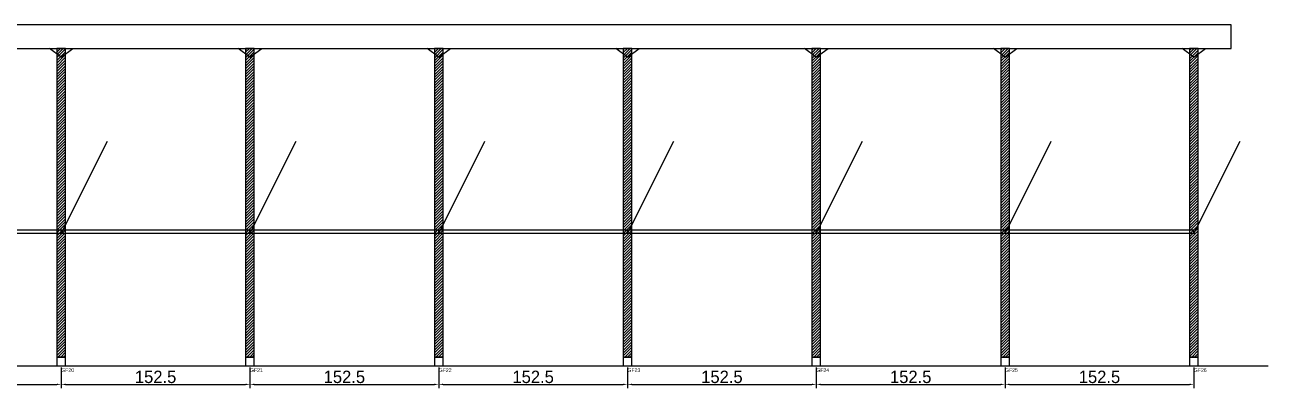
# Model space of a CAD drawing. Header units: metres. Extents: x -30 to 3903, y -25 to 308.
# Drawn here: x 2899 to 3903, y -25 to 268 of the extents above; entities that cross this region are included whole.
import ezdxf

# ---------------------------------------------------------------- set-up
doc = ezdxf.new("R2010")
doc.units = ezdxf.units.M
for name, color, linetype in [('BARRA_ANCORAGEM', 1, 'Continuous'), ('COTA', 241, 'Continuous'), ('GARFOS OK', 3, 'Continuous'), ('NOME DA VIGA', 6, 'Continuous'), ('SARR_7x7', 40, 'Continuous'), ('TIRAS REESCORAMENTO', 252, 'Continuous'), ('VIGAS', 3, 'Continuous')]:
    doc.layers.add(name, color=color, linetype=linetype)
doc.dimstyles.new('EZ DXF', dxfattribs={"dimtxt": 10, "dimasz": 3.5, "dimexe": 3, "dimexo": 1.5, "dimgap": 1, "dimtad": 1, "dimdec": 1, "dimdsep": 46, "dimcen": 2.5, "dimazin": 3, "dimtfac": 1, "dimtmove": 0, "dimatfit": 3})

msp = doc.modelspace()

# ---------------------------------------------------------------- hatches: boundary and pattern name
at = {"layer": 'COTA'}
h = msp.add_hatch(dxfattribs=at)
h.set_pattern_fill('ANSI31', scale=0.5)
h.paths.add_polyline_path([(2924.432326, 0), (2931.432326, 0), (2931.432326, 249), (2924.432326, 249)])
h = msp.add_hatch(dxfattribs=at)
h.set_pattern_fill('ANSI31', scale=0.5)
h.paths.add_polyline_path([(3076.95508, 0), (3083.95508, 0), (3083.95508, 249), (3076.95508, 249)])
h = msp.add_hatch(dxfattribs=at)
h.set_pattern_fill('ANSI31', scale=0.5)
h.paths.add_polyline_path([(3229.477834, 0), (3236.477834, 0), (3236.477834, 249), (3229.477834, 249)])
h = msp.add_hatch(dxfattribs=at)
h.set_pattern_fill('ANSI31', scale=0.5)
h.paths.add_polyline_path([(3382.000588, 0), (3389.000588, 0), (3389.000588, 249), (3382.000588, 249)])
h = msp.add_hatch(dxfattribs=at)
h.set_pattern_fill('ANSI31', scale=0.5)
h.paths.add_polyline_path([(3534.523342, 0), (3541.523342, 0), (3541.523342, 249), (3534.523342, 249)])
h = msp.add_hatch(dxfattribs=at)
h.set_pattern_fill('ANSI31', scale=0.5)
h.paths.add_polyline_path([(3687.046096, 0), (3694.046096, 0), (3694.046096, 249), (3687.046096, 249)])
h = msp.add_hatch(dxfattribs=at)
h.set_pattern_fill('ANSI31', scale=0.5)
h.paths.add_polyline_path([(3839.56885, 0), (3846.56885, 0), (3846.56885, 249), (3839.56885, 249)])

# ---------------------------------------------------------------- linework, layer by layer
at = {"layer": 'BARRA_ANCORAGEM'}
for p, q in [((2927.932326, 99.6), (2965.282326, 174.3)), ((3080.45508, 99.6), (3117.80508, 174.3)), ((3232.977834, 99.6), (3270.327834, 174.3)), ((3385.500588, 99.6), (3422.850588, 174.3)), ((3538.023342, 99.6), (3575.373342, 174.3)), ((3690.546096, 99.6), (3727.896096, 174.3)), ((3843.06885, 99.6), (3880.41885, 174.3))]:
    msp.add_line(p, q, dxfattribs=at)
at = {"layer": 'GARFOS OK'}
for p, q in [((2927.932326, 242), (2918.432326, 249)), ((2918.432326, 249), (2937.432326, 249)), ((2927.932326, 242), (2937.432326, 249)), ((3080.45508, 242), (3070.95508, 249)), ((3070.95508, 249), (3089.95508, 249)), ((3080.45508, 242), (3089.95508, 249)), ((3232.977834, 242), (3223.477834, 249)), ((3223.477834, 249), (3242.477834, 249)), ((3232.977834, 242), (3242.477834, 249)), ((3385.500588, 242), (3376.000588, 249)), ((3376.000588, 249), (3395.000588, 249)), ((3385.500588, 242), (3395.000588, 249)), ((3538.023342, 242), (3528.523342, 249)), ((3528.523342, 249), (3547.523342, 249)), ((3538.023342, 242), (3547.523342, 249)), ((3690.546096, 242), (3681.046096, 249)), ((3681.046096, 249), (3700.046096, 249)), ((3690.546096, 242), (3700.046096, 249)), ((3843.06885, 242), (3833.56885, 249)), ((3833.56885, 249), (3852.56885, 249)), ((3843.06885, 242), (3852.56885, 249))]:
    msp.add_line(p, q, dxfattribs=at)
at = {"layer": 'GARFOS OK', "linetype": 'CONTINUOUS'}
msp.add_line((-30, -7), (3903.06885, -7), dxfattribs=at)
at = {"layer": 'GARFOS OK'}
for points in [[(2924.432326, 0), (2931.432326, 0), (2931.432326, 249), (2924.432326, 249), (2924.432326, 0)], [(3076.95508, 0), (3083.95508, 0), (3083.95508, 249), (3076.95508, 249), (3076.95508, 0)], [(3229.477834, 0), (3236.477834, 0), (3236.477834, 249), (3229.477834, 249), (3229.477834, 0)], [(3382.000588, 0), (3389.000588, 0), (3389.000588, 249), (3382.000588, 249), (3382.000588, 0)], [(3534.523342, 0), (3541.523342, 0), (3541.523342, 249), (3534.523342, 249), (3534.523342, 0)], [(3687.046096, 0), (3694.046096, 0), (3694.046096, 249), (3687.046096, 249), (3687.046096, 0)], [(3839.56885, 0), (3846.56885, 0), (3846.56885, 249), (3839.56885, 249), (3839.56885, 0)]]:
    msp.add_lwpolyline(points, dxfattribs=at)
at = {"layer": 'SARR_7x7'}
for points in [[(2924.432326, -7), (2931.432326, -7), (2931.432326, 0), (2924.432326, 0), (2924.432326, -7)], [(3076.95508, -7), (3083.95508, -7), (3083.95508, 0), (3076.95508, 0), (3076.95508, -7)], [(3229.477834, -7), (3236.477834, -7), (3236.477834, 0), (3229.477834, 0), (3229.477834, -7)], [(3382.000588, -7), (3389.000588, -7), (3389.000588, 0), (3382.000588, 0), (3382.000588, -7)], [(3534.523342, -7), (3541.523342, -7), (3541.523342, 0), (3534.523342, 0), (3534.523342, -7)], [(3687.046096, -7), (3694.046096, -7), (3694.046096, 0), (3687.046096, 0), (3687.046096, -7)], [(3839.56885, -7), (3846.56885, -7), (3846.56885, 0), (3839.56885, 0), (3839.56885, -7)]]:
    msp.add_lwpolyline(points, dxfattribs=at)
at = {"layer": 'TIRAS REESCORAMENTO'}
for points in [[(2775.409572, 100), (2927.932326, 100), (2927.932326, 102.5), (2775.409572, 102.5), (2775.409572, 100)], [(2927.932326, 100), (3080.45508, 100), (3080.45508, 102.5), (2927.932326, 102.5), (2927.932326, 100)], [(3080.45508, 100), (3232.977834, 100), (3232.977834, 102.5), (3080.45508, 102.5), (3080.45508, 100)], [(3232.977834, 100), (3385.500588, 100), (3385.500588, 102.5), (3232.977834, 102.5), (3232.977834, 100)], [(3385.500588, 100), (3538.023342, 100), (3538.023342, 102.5), (3385.500588, 102.5), (3385.500588, 100)], [(3538.023342, 100), (3690.546096, 100), (3690.546096, 102.5), (3538.023342, 102.5), (3538.023342, 100)], [(3690.546096, 100), (3843.06885, 100), (3843.06885, 102.5), (3690.546096, 102.5), (3690.546096, 100)]]:
    msp.add_lwpolyline(points, dxfattribs=at)
at = {"layer": 'VIGAS'}
msp.add_lwpolyline([(0, 249), (3873.06885, 249), (3873.06885, 268), (0, 268), (0, 249)], dxfattribs=at)

# ---------------------------------------------------------------- texts
at = {"layer": 'NOME DA VIGA'}
for s, p in [('GF20', (2927.932326, -12)), ('GF21', (3080.45508, -12)), ('GF22', (3232.977834, -12)), ('GF23', (3385.500588, -12)), ('GF24', (3538.023342, -12)), ('GF25', (3690.546096, -12)), ('GF26', (3843.06885, -12))]:
    msp.add_text(s, height=3, dxfattribs=at).set_placement(p)

# ---------------------------------------------------------------- dimensions: what is measured, and where the dimension line sits
at = {"layer": 'COTA'}
for base, p1, p2 in [((2775.409572, -22), (2775.409572, -7), (2927.932326, -7)), ((2927.932326, -22), (2927.932326, -7), (3080.45508, -7)), ((3080.45508, -22), (3080.45508, -7), (3232.977834, -7)), ((3232.977834, -22), (3232.977834, -7), (3385.500588, -7)), ((3385.500588, -22), (3385.500588, -7), (3538.023342, -7)), ((3538.023342, -22), (3538.023342, -7), (3690.546096, -7)), ((3690.546096, -22), (3690.546096, -7), (3843.06885, -7))]:
    msp.add_linear_dim(base=base, p1=p1, p2=p2, dimstyle='EZ DXF', dxfattribs=at).render()

doc.saveas('drawing.dxf')
